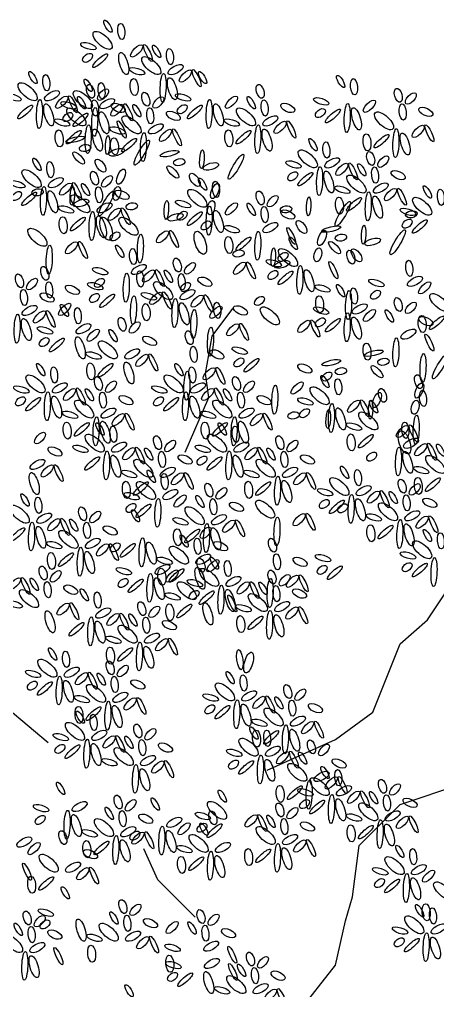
# Model space of a CAD drawing. Header units: millimetres. Extents: x 183.1 to 231.4, y 273.1 to 307.6.
# Drawn here: x 189.18 to 192.17, y 284.44 to 291.38 of the extents above; entities that cross this region are included whole.
import ezdxf

# ---------------------------------------------------------------- set-up
doc = ezdxf.new("R2010")
doc.units = ezdxf.units.MM
doc.layers.add('lesPaysagistes', color=7, linetype='Continuous')

# ---------------------------------------------------------------- blocks, each defined once
blk = doc.blocks.new('A$C13ED2F65')
at = {"layer": 'lesPaysagistes'}
for points in [[(-13.0002, 15.1637), (-12.8289, 15.5549), (-12.8534, 15.7261), (-12.8045, 15.995), (-12.6577, 16.1907)], [(-12.2173, 10.6399), (-12.1928, 11.1534), (-11.9237, 11.4957), (-11.8503, 11.8136), (-11.8014, 11.9848), (-11.7525, 12.3516), (-11.4589, 12.645), (-11.0185, 12.7917), (-10.6026, 12.914), (-10.2601, 13.1341), (-9.9176, 13.672), (-9.5996, 14.3567), (-9.3794, 14.699), (-9.1592, 15.2126)], [(-12.413, 12.8895), (-11.9237, 13.1096), (-11.6546, 13.3052), (-11.4589, 13.7943), (-11.2632, 13.9655), (-10.9696, 14.4056)], [(-13.9788, 13.0852), (-14.4192, 13.452), (-14.4925, 13.7209), (-14.6393, 14.0144), (-14.8351, 14.1366)], [(-12.9268, 11.8381), (-13.1959, 12.1071), (-13.2938, 12.3271)]]:
    blk.add_lwpolyline(points, dxfattribs=at)
for centre, major_axis, ratio in [((-13.5525, 18.2107), (-0.0261, 0.0436), 0.333334), ((-13.4566, 18.1729), (-0.0058, 0.0581), 0.422264), ((-13.5903, 18.1091), (-0.0639, 0.0581), 0.430687), ((-13.6919, 18.0684), (-0.0552, 0.0174), 0.365381), ((-13.3462, 18.0336), (0.0407, 0.0406), 0.40396), ((-13.2649, 18.0191), (-0.029, 0.061), 0.231521), ((-13.2039, 18.0307), (-0.0261, 0.0436), 0.333334), ((-13.6977, 17.9842), (-0.032, -0.0261), 0.605276), ((-13.6077, 17.9639), (0.0523, 0.0465), 0.249192), ((-13.4392, 17.9436), (-0.0232, 0.0784), 0.349758), ((-13.2417, 17.9291), (-0.0639, 0.0581), 0.430687), ((-13.1081, 17.9929), (-0.0058, 0.0581), 0.422264), ((-13.3433, 17.8884), (-0.0552, 0.0174), 0.365381), ((-13.0674, 17.9), (-0.0523, -0.029), 0.434249), ((-14.0892, 17.8436), (-0.0261, 0.0436), 0.333334), ((-13.9934, 17.8059), (-0.0058, 0.0581), 0.422264), ((-13.1568, 17.7696), (0.0038, 0.1031), 0.205007), ((-12.9977, 17.8536), (0.0407, 0.0406), 0.40396), ((-12.9163, 17.8391), (-0.029, 0.061), 0.231521), ((-12.8745, 17.8436), (-0.0261, 0.0436), 0.333334), ((-11.8857, 17.8154), (-0.0261, 0.0436), 0.333334), ((-14.127, 17.742), (-0.0639, 0.0581), 0.430687), ((-13.6937, 17.7871), (-0.0261, 0.0436), 0.333334), ((-13.6768, 17.7449), (-0.0145, 0.0494), 0.511008), ((-13.5979, 17.7494), (-0.0058, 0.0581), 0.422264), ((-13.3637, 17.7752), (-0.0058, 0.061), 0.466918), ((-13.0906, 17.7636), (-0.0232, 0.0784), 0.349758), ((-12.462, 17.7449), (-0.0145, 0.0494), 0.511008), ((-11.7899, 17.7776), (-0.0058, 0.0581), 0.422264), ((-14.2287, 17.7013), (-0.0552, 0.0174), 0.365381), ((-13.9527, 17.713), (-0.0523, -0.029), 0.434249), ((-13.883, 17.6665), (0.0407, 0.0406), 0.40396), ((-13.8017, 17.652), (-0.029, 0.061), 0.231521), ((-13.7315, 17.6855), (-0.0639, 0.0581), 0.430687), ((-13.7407, 17.6636), (-0.0261, 0.0436), 0.333334), ((-13.5867, 17.7217), (-0.0349, -0.0377), 0.483036), ((-13.2813, 17.6884), (-0.0145, 0.0494), 0.511008), ((-13.1912, 17.6652), (-0.0349, -0.0377), 0.483036), ((-13.0139, 17.7013), (-0.0552, 0.0174), 0.365381), ((-12.6682, 17.6665), (0.0407, 0.0406), 0.40396), ((-12.5259, 17.6636), (-0.0261, 0.0436), 0.333334), ((-11.4732, 17.7167), (-0.0145, 0.0494), 0.511008), ((-11.3832, 17.6934), (-0.0349, -0.0377), 0.483036), ((-14.1444, 17.5968), (0.0523, 0.0465), 0.249192), ((-14.0422, 17.5826), (0.0038, 0.1031), 0.205007), ((-13.976, 17.5765), (-0.0232, 0.0784), 0.349758), ((-13.8332, 17.6449), (-0.0552, 0.0174), 0.365381), ((-13.6448, 17.6259), (-0.0058, 0.0581), 0.422264), ((-13.5572, 17.6565), (-0.0523, -0.029), 0.434249), ((-13.4875, 17.61), (0.0407, 0.0406), 0.40396), ((-13.4792, 17.6259), (-0.0494, 0.0232), 0.490647), ((-13.4062, 17.5955), (-0.029, 0.061), 0.231521), ((-13.3452, 17.6071), (-0.0261, 0.0436), 0.333334), ((-13.0197, 17.6171), (-0.032, -0.0261), 0.605276), ((-12.9297, 17.5968), (0.0523, 0.0465), 0.249192), ((-12.8274, 17.5826), (0.0038, 0.1031), 0.205007), ((-12.7612, 17.5765), (-0.0232, 0.0784), 0.349758), ((-12.43, 17.6259), (-0.0058, 0.0581), 0.422264), ((-12.2645, 17.6259), (-0.0494, 0.0232), 0.490647), ((-12.0251, 17.6731), (-0.0552, 0.0174), 0.365381), ((-11.8386, 17.5543), (0.0038, 0.1031), 0.205007), ((-11.6795, 17.6383), (0.0407, 0.0406), 0.40396), ((-11.4413, 17.5976), (-0.0058, 0.0581), 0.422264), ((-13.839, 17.5607), (-0.032, -0.0261), 0.605276), ((-13.7784, 17.562), (-0.0639, 0.0581), 0.430687), ((-13.7489, 17.5404), (0.0523, 0.0465), 0.249192), ((-13.6467, 17.5261), (0.0038, 0.1031), 0.205007), ((-13.5805, 17.52), (-0.0232, 0.0784), 0.349758), ((-13.3829, 17.5055), (-0.0639, 0.0581), 0.430687), ((-13.2493, 17.5694), (-0.0058, 0.0581), 0.422264), ((-13.0837, 17.5694), (-0.0494, 0.0232), 0.490647), ((-12.5637, 17.562), (-0.0639, 0.0581), 0.430687), ((-12.3894, 17.5329), (-0.0523, -0.029), 0.434249), ((-12.031, 17.5889), (-0.032, -0.0261), 0.605276), ((-11.9409, 17.5686), (0.0523, 0.0465), 0.249192), ((-11.7724, 17.5483), (-0.0232, 0.0784), 0.349758), ((-11.5749, 17.5337), (-0.0639, 0.0581), 0.430687), ((-11.2757, 17.5976), (-0.0494, 0.0232), 0.490647), ((-13.8801, 17.5213), (-0.0552, 0.0174), 0.365381), ((-13.6936, 17.4026), (0.0038, 0.1031), 0.205007), ((-13.4531, 17.472), (-0.029, 0.061), 0.231521), ((-13.2086, 17.4765), (-0.0523, -0.029), 0.434249), ((-12.6653, 17.5213), (-0.0552, 0.0174), 0.365381), ((-12.4788, 17.4026), (0.0038, 0.1031), 0.205007), ((-12.3197, 17.4865), (0.0407, 0.0406), 0.40396), ((-12.2383, 17.472), (-0.029, 0.061), 0.231521), ((-11.3309, 17.4583), (0.0407, 0.0406), 0.40396), ((-11.2496, 17.4437), (-0.029, 0.061), 0.231521), ((-13.9004, 17.4081), (-0.0058, 0.061), 0.466918), ((-13.7959, 17.4168), (0.0523, 0.0465), 0.249192), ((-13.6274, 17.3965), (-0.0232, 0.0784), 0.349758), ((-13.4846, 17.4649), (-0.0552, 0.0174), 0.365381), ((-13.2981, 17.3461), (0.0038, 0.1031), 0.205007), ((-13.1389, 17.43), (0.0407, 0.0406), 0.40396), ((-13.0576, 17.4155), (-0.029, 0.061), 0.231521), ((-12.6857, 17.4081), (-0.0058, 0.061), 0.466918), ((-12.5811, 17.4168), (0.0523, 0.0465), 0.249192), ((-12.4126, 17.3965), (-0.0232, 0.0784), 0.349758), ((-11.6969, 17.3799), (-0.0058, 0.061), 0.466918), ((-11.5923, 17.3886), (0.0523, 0.0465), 0.249192), ((-11.4901, 17.3743), (0.0038, 0.1031), 0.205007), ((-11.4238, 17.3683), (-0.0232, 0.0784), 0.349758), ((-13.7856, 17.4003), (-0.0681, -0.0158), 0.249192), ((-13.7162, 17.3394), (0.0406, 0.0076), 0.605276), ((-13.5541, 17.3606), (-0.0037, -0.0674), 0.231521), ((-13.5049, 17.3516), (-0.0058, 0.061), 0.466918), ((-13.4004, 17.3603), (0.0523, 0.0465), 0.249192), ((-13.3097, 17.3064), (-0.0527, -0.0887), 0.205007), ((-12.0835, 17.3636), (-0.0261, 0.0436), 0.333334), ((-11.9876, 17.3258), (-0.0058, 0.0581), 0.422264), ((-13.7616, 17.2682), (0.0401, -0.0417), 0.365381), ((-13.4896, 17.3089), (-0.0552, -0.0162), 0.40396), ((-13.1109, 17.2992), (-0.0681, -0.0158), 0.249192), ((-12.8794, 17.2594), (-0.0037, -0.0674), 0.231521), ((-12.635, 17.2053), (-0.0527, -0.0887), 0.205007), ((-12.1212, 17.262), (-0.0639, 0.0581), 0.430687), ((-11.671, 17.2649), (-0.0145, 0.0494), 0.511008), ((-14.061, 17.2224), (-0.0261, 0.0436), 0.333334), ((-13.9651, 17.1847), (-0.0058, 0.0581), 0.422264), ((-13.6048, 17.213), (0.0322, -0.044), 0.490647), ((-13.0415, 17.2382), (0.0406, 0.0076), 0.605276), ((-12.8149, 17.2077), (-0.0552, -0.0162), 0.40396), ((-12.2229, 17.2213), (-0.0552, 0.0174), 0.365381), ((-11.9469, 17.2329), (-0.0523, -0.029), 0.434249), ((-11.8772, 17.1865), (0.0407, 0.0406), 0.40396), ((-11.7959, 17.172), (-0.029, 0.061), 0.231521), ((-11.7349, 17.1836), (-0.0261, 0.0436), 0.333334), ((-11.5809, 17.2417), (-0.0349, -0.0377), 0.483036), ((-14.0988, 17.1208), (-0.0639, 0.0581), 0.430687), ((-13.6485, 17.1237), (-0.0145, 0.0494), 0.511008), ((-13.4594, 17.1337), (-0.0227, -0.0538), 0.422264), ((-13.0869, 17.1671), (0.0401, -0.0417), 0.365381), ((-12.9301, 17.1118), (0.0322, -0.044), 0.490647), ((-12.2287, 17.1371), (-0.032, -0.0261), 0.605276), ((-12.1387, 17.1168), (0.0523, 0.0465), 0.249192), ((-12.0364, 17.1026), (0.0038, 0.1031), 0.205007), ((-11.9702, 17.0965), (-0.0232, 0.0784), 0.349758), ((-11.7727, 17.082), (-0.0639, 0.0581), 0.430687), ((-11.639, 17.1458), (-0.0058, 0.0581), 0.422264), ((-11.4735, 17.1458), (-0.0494, 0.0232), 0.490647), ((-14.2004, 17.0801), (-0.0552, 0.0174), 0.365381), ((-13.9245, 17.0918), (-0.0523, -0.029), 0.434249), ((-13.8548, 17.0453), (0.0407, 0.0406), 0.40396), ((-13.7734, 17.0308), (-0.029, 0.061), 0.231521), ((-13.7124, 17.0424), (-0.0261, 0.0436), 0.333334), ((-13.5585, 17.1005), (-0.0349, -0.0377), 0.483036), ((-12.8745, 17.0812), (-0.0261, 0.0436), 0.333334), ((-12.7847, 17.0326), (-0.0227, -0.0538), 0.422264), ((-12.7786, 17.0435), (-0.0058, 0.0581), 0.422264), ((-11.5984, 17.0529), (-0.0523, -0.029), 0.434249), ((-14.2062, 16.9959), (-0.032, -0.0261), 0.605276), ((-14.1162, 16.9756), (0.0523, 0.0465), 0.249192), ((-14.0559, 17.0231), (0.0406, 0.0076), 0.605276), ((-14.0139, 16.9614), (0.0038, 0.1031), 0.205007), ((-13.9477, 16.9553), (-0.0232, 0.0784), 0.349758), ((-13.8078, 16.9974), (-0.0037, -0.0674), 0.231521), ((-13.6166, 17.0047), (-0.0058, 0.0581), 0.422264), ((-13.5634, 16.9433), (-0.0527, -0.0887), 0.205007), ((-13.4883, 17.0139), (-0.0109, -0.0503), 0.511008), ((-13.451, 17.0047), (-0.0494, 0.0232), 0.490647), ((-12.9122, 16.9796), (-0.0639, 0.0581), 0.430687), ((-12.462, 16.9825), (-0.0145, 0.0494), 0.511008), ((-11.8743, 17.0413), (-0.0552, 0.0174), 0.365381), ((-11.6878, 16.9225), (0.0038, 0.1031), 0.205007), ((-11.5286, 17.0065), (0.0407, 0.0406), 0.40396), ((-11.4473, 16.992), (-0.029, 0.061), 0.231521), ((-11.2642, 17.0248), (-0.0261, 0.0436), 0.333334), ((-11.1683, 16.987), (-0.0058, 0.0581), 0.422264), ((-13.7502, 16.9408), (-0.0639, 0.0581), 0.430687), ((-13.7433, 16.9458), (-0.0552, -0.0162), 0.40396), ((-13.5759, 16.9118), (-0.0523, -0.029), 0.434249), ((-13.3812, 16.9219), (0.0406, 0.0076), 0.605276), ((-13.1331, 16.8963), (-0.0037, -0.0674), 0.231521), ((-13.0139, 16.939), (-0.0552, 0.0174), 0.365381), ((-12.8136, 16.9127), (-0.0109, -0.0503), 0.511008), ((-12.6682, 16.9041), (0.0407, 0.0406), 0.40396), ((-12.5259, 16.9012), (-0.0261, 0.0436), 0.333334), ((-12.3719, 16.9593), (-0.0349, -0.0377), 0.483036), ((-12.1147, 16.9223), (-0.0037, -0.0674), 0.231521), ((-11.8703, 16.8681), (-0.0527, -0.0887), 0.205007), ((-11.8947, 16.9281), (-0.0058, 0.061), 0.466918), ((-11.7901, 16.9368), (0.0523, 0.0465), 0.249192), ((-11.6216, 16.9165), (-0.0232, 0.0784), 0.349758), ((-11.302, 16.9231), (-0.0639, 0.0581), 0.430687), ((-13.8518, 16.9001), (-0.0552, 0.0174), 0.365381), ((-13.6653, 16.7814), (0.0038, 0.1031), 0.205007), ((-13.5062, 16.8653), (0.0407, 0.0406), 0.40396), ((-13.4248, 16.8508), (-0.029, 0.061), 0.231521), ((-13.0686, 16.8446), (-0.0552, -0.0162), 0.40396), ((-13.0197, 16.8548), (-0.032, -0.0261), 0.605276), ((-12.9297, 16.8344), (0.0523, 0.0465), 0.249192), ((-12.8274, 16.8202), (0.0038, 0.1031), 0.205007), ((-12.7612, 16.8141), (-0.0232, 0.0784), 0.349758), ((-12.43, 16.8635), (-0.0058, 0.0581), 0.422264), ((-12.2645, 16.8635), (-0.0494, 0.0232), 0.490647), ((-12.2769, 16.901), (0.0406, 0.0076), 0.605276), ((-11.4036, 16.8825), (-0.0552, 0.0174), 0.365381), ((-11.3796, 16.8657), (0.0406, 0.0076), 0.605276), ((-13.8722, 16.7869), (-0.0058, 0.061), 0.466918), ((-13.7676, 16.7956), (0.0523, 0.0465), 0.249192), ((-13.5991, 16.7753), (-0.0232, 0.0784), 0.349758), ((-13.5652, 16.7627), (0.0283, -0.0816), 0.430687), ((-13.4048, 16.7797), (-0.0639, 0.0581), 0.430687), ((-12.8493, 16.7859), (-0.032, -0.0261), 0.605276), ((-12.3894, 16.7706), (-0.0523, -0.029), 0.434249), ((-12.1654, 16.7746), (0.0322, -0.044), 0.490647), ((-11.4094, 16.7983), (-0.032, -0.0261), 0.605276), ((-11.3194, 16.778), (0.0523, 0.0465), 0.249192), ((-14.057, 16.701), (-0.0639, 0.0581), 0.430687), ((-13.5015, 16.7072), (-0.032, -0.0261), 0.605276), ((-13.1608, 16.7042), (0.0407, 0.0406), 0.40396), ((-13.0795, 16.6897), (-0.029, 0.061), 0.231521), ((-12.8905, 16.6615), (0.0283, -0.0816), 0.430687), ((-12.6653, 16.759), (-0.0552, 0.0174), 0.365381), ((-12.4788, 16.6402), (0.0038, 0.1031), 0.205007), ((-12.2383, 16.7096), (-0.029, 0.061), 0.231521), ((-12.0201, 16.6954), (-0.0227, -0.0538), 0.422264), ((-11.9527, 16.7597), (-0.0681, -0.0158), 0.249192), ((-11.7212, 16.7199), (-0.0037, -0.0674), 0.231521), ((-11.4768, 16.6658), (-0.0527, -0.0887), 0.205007), ((-13.813, 16.6255), (0.0407, 0.0406), 0.40396), ((-13.7317, 16.611), (-0.029, 0.061), 0.231521), ((-13.32, 16.6203), (0.0038, 0.1031), 0.205007), ((-12.6857, 16.6457), (-0.0058, 0.061), 0.466918), ((-12.5811, 16.6544), (0.0523, 0.0465), 0.249192), ((-12.2247, 16.6577), (-0.0261, 0.0436), 0.333334), ((-11.9287, 16.6276), (0.0401, -0.0417), 0.365381), ((-11.8833, 16.6987), (0.0406, 0.0076), 0.605276), ((-11.6567, 16.6683), (-0.0552, -0.0162), 0.40396), ((-13.9722, 16.5416), (0.0038, 0.1031), 0.205007), ((-13.4677, 16.6012), (-0.0261, 0.0436), 0.333334), ((-13.3719, 16.5635), (-0.0058, 0.0581), 0.422264), ((-12.6166, 16.5848), (0.0406, 0.0076), 0.605276), ((-12.3684, 16.5591), (-0.0037, -0.0674), 0.231521), ((-12.2625, 16.5561), (-0.0639, 0.0581), 0.430687), ((-12.049, 16.5756), (-0.0109, -0.0503), 0.511008), ((-11.8122, 16.559), (-0.0145, 0.0494), 0.511008), ((-11.7719, 16.5723), (0.0322, -0.044), 0.490647), ((-13.0553, 16.5025), (-0.0145, 0.0494), 0.511008), ((-12.6098, 16.4794), (0.0407, 0.0406), 0.40396), ((-12.5285, 16.4649), (-0.029, 0.061), 0.231521), ((-12.3641, 16.5154), (-0.0552, 0.0174), 0.365381), ((-12.304, 16.5074), (-0.0552, -0.0162), 0.40396), ((-12.2983, 16.5611), (-0.032, -0.0261), 0.605276), ((-11.9371, 16.4661), (-0.029, 0.061), 0.231521), ((-11.3943, 16.4788), (-0.0058, 0.0581), 0.422264), ((-14.0043, 16.4436), (-0.0145, 0.0494), 0.511008), ((-13.6072, 16.4589), (-0.0552, 0.0174), 0.365381), ((-13.3312, 16.4706), (-0.0523, -0.029), 0.434249), ((-13.3201, 16.4033), (-0.0058, 0.0581), 0.422264), ((-13.2615, 16.4241), (0.0407, 0.0406), 0.40396), ((-13.1802, 16.4096), (-0.029, 0.061), 0.231521), ((-13.1192, 16.4212), (-0.0261, 0.0436), 0.333334), ((-12.9652, 16.4793), (-0.0349, -0.0377), 0.483036), ((-12.37, 16.4312), (-0.032, -0.0261), 0.605276), ((-12.2799, 16.4109), (0.0523, 0.0465), 0.249192), ((-12.1776, 16.3966), (0.0038, 0.1031), 0.205007), ((-12.1114, 16.3906), (-0.0232, 0.0784), 0.349758), ((-14.1853, 16.3896), (-0.0145, 0.0494), 0.511008), ((-14.0952, 16.3663), (-0.0349, -0.0377), 0.483036), ((-13.613, 16.3748), (-0.032, -0.0261), 0.605276), ((-13.4207, 16.3402), (0.0038, 0.1031), 0.205007), ((-13.1569, 16.3196), (-0.0639, 0.0581), 0.430687), ((-13.0233, 16.3835), (-0.0058, 0.0581), 0.422264), ((-12.8577, 16.3835), (-0.0494, 0.0232), 0.490647), ((-11.6296, 16.3742), (-0.0552, 0.0174), 0.365381), ((-11.3537, 16.3859), (-0.0523, -0.029), 0.434249), ((-14.1533, 16.2705), (-0.0058, 0.0581), 0.422264), ((-13.9723, 16.3246), (-0.0058, 0.0581), 0.422264), ((-13.8067, 16.3246), (-0.0494, 0.0232), 0.490647), ((-13.6426, 16.3512), (-0.0552, 0.0174), 0.365381), ((-12.9826, 16.2906), (-0.0523, -0.029), 0.434249), ((-12.9962, 16.3456), (-0.032, -0.0261), 0.605276), ((-12.0156, 16.3354), (-0.0552, 0.0174), 0.365381), ((-11.8857, 16.3189), (-0.0261, 0.0436), 0.333334), ((-11.7899, 16.2811), (-0.0058, 0.0581), 0.422264), ((-11.6354, 16.29), (-0.032, -0.0261), 0.605276), ((-11.284, 16.3394), (0.0407, 0.0406), 0.40396), ((-13.9877, 16.2705), (-0.0494, 0.0232), 0.490647), ((-13.6484, 16.267), (-0.032, -0.0261), 0.605276), ((-13.5583, 16.2466), (0.0523, 0.0465), 0.249192), ((-13.3689, 16.18), (0.0038, 0.1031), 0.205007), ((-13.2586, 16.2789), (-0.0552, 0.0174), 0.365381), ((-13.2097, 16.2639), (0.0407, 0.0406), 0.40396), ((-13.1284, 16.2494), (-0.029, 0.061), 0.231521), ((-13.0721, 16.1602), (0.0038, 0.1031), 0.205007), ((-12.9129, 16.2441), (0.0407, 0.0406), 0.40396), ((-12.8316, 16.2296), (-0.029, 0.061), 0.231521), ((-12.467, 16.2464), (-0.032, -0.0261), 0.605276), ((-12.0359, 16.2222), (-0.0058, 0.061), 0.466918), ((-11.8291, 16.2166), (0.0038, 0.1031), 0.205007), ((-11.4732, 16.2201), (-0.0145, 0.0494), 0.511008), ((-11.1794, 16.2349), (-0.0639, 0.0581), 0.430687), ((-14.1127, 16.1776), (-0.0523, -0.029), 0.434249), ((-13.8619, 16.1852), (0.0407, 0.0406), 0.40396), ((-13.8632, 16.1777), (-0.0261, 0.0436), 0.333334), ((-13.7674, 16.1399), (-0.0058, 0.0581), 0.422264), ((-13.2789, 16.1657), (-0.0058, 0.061), 0.466918), ((-13.0059, 16.1541), (-0.0232, 0.0784), 0.349758), ((-12.9376, 16.0808), (0.0038, 0.1031), 0.205007), ((-12.7785, 16.1647), (0.0407, 0.0406), 0.40396), ((-12.7691, 16.1785), (-0.0058, 0.0581), 0.422264), ((-12.6035, 16.1785), (-0.0494, 0.0232), 0.490647), ((-12.3928, 16.139), (-0.0639, 0.0581), 0.430687), ((-12.0251, 16.1766), (-0.0552, 0.0174), 0.365381), ((-11.7492, 16.1882), (-0.0523, -0.029), 0.434249), ((-11.6795, 16.1417), (0.0407, 0.0406), 0.40396), ((-11.5371, 16.1388), (-0.0261, 0.0436), 0.333334), ((-11.3832, 16.1969), (-0.0349, -0.0377), 0.483036), ((-14.2021, 16.0472), (0.0038, 0.1031), 0.205007), ((-14.1359, 16.0412), (-0.0232, 0.0784), 0.349758), ((-14.0429, 16.1312), (0.0407, 0.0406), 0.40396), ((-13.9616, 16.1166), (-0.029, 0.061), 0.231521), ((-13.4508, 16.079), (-0.0145, 0.0494), 0.511008), ((-12.1487, 16.0636), (0.0407, 0.0406), 0.40396), ((-12.0674, 16.049), (-0.029, 0.061), 0.231521), ((-12.031, 16.0924), (-0.032, -0.0261), 0.605276), ((-11.9409, 16.0721), (0.0523, 0.0465), 0.249192), ((-11.8386, 16.0578), (0.0038, 0.1031), 0.205007), ((-11.7724, 16.0517), (-0.0232, 0.0784), 0.349758), ((-11.3014, 16.081), (-0.0058, 0.061), 0.466918), ((-11.2757, 16.1011), (-0.0494, 0.0232), 0.490647), ((-11.1968, 16.0897), (0.0523, 0.0465), 0.249192), ((-14.0027, 16.0354), (-0.0552, 0.0174), 0.365381), ((-13.7267, 16.047), (-0.0523, -0.029), 0.434249), ((-13.657, 16.0006), (0.0407, 0.0406), 0.40396), ((-13.5147, 15.9977), (-0.0261, 0.0436), 0.333334), ((-13.3607, 16.0557), (-0.0349, -0.0377), 0.483036), ((-12.8179, 15.9552), (0.0038, 0.1031), 0.205007), ((-12.6587, 16.0391), (0.0407, 0.0406), 0.40396), ((-12.5774, 16.0246), (-0.029, 0.061), 0.231521), ((-11.4006, 16.0082), (-0.0523, -0.029), 0.434249), ((-14.0085, 15.9512), (-0.032, -0.0261), 0.605276), ((-13.9184, 15.9309), (0.0523, 0.0465), 0.249192), ((-13.75, 15.9106), (-0.0232, 0.0784), 0.349758), ((-13.2532, 15.9599), (-0.0494, 0.0232), 0.490647), ((-12.9697, 15.9828), (-0.0145, 0.0494), 0.511008), ((-11.4901, 15.8778), (0.0038, 0.1031), 0.205007), ((-11.2496, 15.9472), (-0.029, 0.061), 0.231521), ((-13.5524, 15.896), (-0.0639, 0.0581), 0.430687), ((-13.3781, 15.867), (-0.0523, -0.029), 0.434249), ((-12.9378, 15.8638), (-0.0058, 0.0581), 0.422264), ((-12.608, 15.8904), (-0.0552, 0.0174), 0.365381), ((-11.6969, 15.8833), (-0.0058, 0.061), 0.466918), ((-13.6541, 15.8554), (-0.0552, 0.0174), 0.365381), ((-13.3084, 15.8206), (0.0407, 0.0406), 0.40396), ((-13.2271, 15.806), (-0.029, 0.061), 0.231521), ((-12.7722, 15.8638), (-0.0494, 0.0232), 0.490647), ((-12.6138, 15.8062), (-0.032, -0.0261), 0.605276), ((-12.5238, 15.7858), (0.0523, 0.0465), 0.249192), ((-11.649, 15.8718), (-0.0681, -0.0158), 0.249192), ((-11.5797, 15.8108), (0.0406, 0.0076), 0.605276), ((-11.2959, 15.7661), (0.0038, 0.1031), 0.205007), ((-11.1732, 15.7779), (-0.0527, -0.0887), 0.205007), ((-14.0327, 15.7541), (-0.0261, 0.0436), 0.333334), ((-13.9369, 15.7164), (-0.0058, 0.0581), 0.422264), ((-13.6744, 15.7422), (-0.0058, 0.061), 0.466918), ((-13.5699, 15.7509), (0.0523, 0.0465), 0.249192), ((-13.4014, 15.7306), (-0.0232, 0.0784), 0.349758), ((-13.044, 15.7541), (-0.0261, 0.0436), 0.333334), ((-12.9481, 15.7164), (-0.0058, 0.0581), 0.422264), ((-12.8274, 15.7244), (0.0407, 0.0406), 0.40396), ((-12.7461, 15.7099), (-0.029, 0.061), 0.231521), ((-12.1425, 15.7626), (-0.0494, 0.0232), 0.490647), ((-11.9527, 15.8043), (-0.0681, -0.0158), 0.249192), ((-11.8833, 15.7434), (0.0406, 0.0076), 0.605276), ((-11.6251, 15.7397), (0.0401, -0.0417), 0.365381), ((-14.0705, 15.6525), (-0.0639, 0.0581), 0.430687), ((-13.6203, 15.6554), (-0.0145, 0.0494), 0.511008), ((-13.0817, 15.6525), (-0.0639, 0.0581), 0.430687), ((-12.9866, 15.6405), (0.0038, 0.1031), 0.205007), ((-12.6315, 15.6554), (-0.0145, 0.0494), 0.511008), ((-11.9987, 15.6694), (-0.0261, 0.0436), 0.333334), ((-11.9841, 15.705), (-0.032, -0.0261), 0.605276), ((-11.328, 15.6681), (-0.0145, 0.0494), 0.511008), ((-14.1722, 15.6119), (-0.0552, 0.0174), 0.365381), ((-13.8962, 15.6235), (-0.0523, -0.029), 0.434249), ((-13.8265, 15.577), (0.0407, 0.0406), 0.40396), ((-13.7452, 15.5625), (-0.029, 0.061), 0.231521), ((-13.5302, 15.6322), (-0.0349, -0.0377), 0.483036), ((-13.1834, 15.6119), (-0.0552, 0.0174), 0.365381), ((-12.9075, 15.6235), (-0.0523, -0.029), 0.434249), ((-12.8377, 15.577), (0.0407, 0.0406), 0.40396), ((-12.7564, 15.5625), (-0.029, 0.061), 0.231521), ((-12.5414, 15.6322), (-0.0349, -0.0377), 0.483036), ((-12.3569, 15.5393), (0.0038, 0.1031), 0.205007), ((-12.1977, 15.6233), (0.0407, 0.0406), 0.40396), ((-12.0365, 15.5678), (-0.0639, 0.0581), 0.430687), ((-11.9029, 15.6317), (-0.0058, 0.0581), 0.422264), ((-11.3229, 15.6052), (-0.0227, -0.0538), 0.422264), ((-14.178, 15.5277), (-0.032, -0.0261), 0.605276), ((-14.0879, 15.5073), (0.0523, 0.0465), 0.249192), ((-13.9857, 15.4931), (0.0038, 0.1031), 0.205007), ((-13.9195, 15.487), (-0.0232, 0.0784), 0.349758), ((-13.6842, 15.5741), (-0.0261, 0.0436), 0.333334), ((-13.5883, 15.5364), (-0.0058, 0.0581), 0.422264), ((-13.4227, 15.5364), (-0.0494, 0.0232), 0.490647), ((-13.1892, 15.5277), (-0.032, -0.0261), 0.605276), ((-13.0992, 15.5073), (0.0523, 0.0465), 0.249192), ((-12.9969, 15.4931), (0.0038, 0.1031), 0.205007), ((-12.9307, 15.487), (-0.0232, 0.0784), 0.349758), ((-12.6954, 15.5741), (-0.0261, 0.0436), 0.333334), ((-12.5995, 15.5364), (-0.0058, 0.0581), 0.422264), ((-12.434, 15.5364), (-0.0494, 0.0232), 0.490647), ((-12.1381, 15.5272), (-0.0552, 0.0174), 0.365381), ((-11.6265, 15.5377), (-0.0227, -0.0538), 0.422264), ((-11.5862, 15.5707), (-0.0145, 0.0494), 0.511008), ((-11.296, 15.5491), (-0.0058, 0.0581), 0.422264), ((-13.7219, 15.4725), (-0.0639, 0.0581), 0.430687), ((-12.7332, 15.4725), (-0.0639, 0.0581), 0.430687), ((-11.9516, 15.4084), (0.0038, 0.1031), 0.205007), ((-11.7925, 15.4923), (0.0407, 0.0406), 0.40396), ((-11.7111, 15.4778), (-0.029, 0.061), 0.231521), ((-11.6713, 15.4689), (-0.0037, -0.0674), 0.231521), ((-11.6501, 15.4894), (-0.0261, 0.0436), 0.333334), ((-11.3518, 15.4854), (-0.0109, -0.0503), 0.511008), ((-13.8236, 15.4319), (-0.0552, 0.0174), 0.365381), ((-13.5476, 15.4435), (-0.0523, -0.029), 0.434249), ((-13.4779, 15.397), (0.0407, 0.0406), 0.40396), ((-13.3966, 15.3825), (-0.029, 0.061), 0.231521), ((-12.8348, 15.4319), (-0.0552, 0.0174), 0.365381), ((-12.5589, 15.4435), (-0.0523, -0.029), 0.434249), ((-12.4892, 15.397), (0.0407, 0.0406), 0.40396), ((-12.4078, 15.3825), (-0.029, 0.061), 0.231521), ((-12.223, 15.4271), (0.0406, 0.0076), 0.605276), ((-12.144, 15.443), (-0.032, -0.0261), 0.605276), ((-11.9749, 15.4015), (-0.0037, -0.0674), 0.231521), ((-11.8854, 15.4023), (-0.0232, 0.0784), 0.349758), ((-11.6879, 15.3878), (-0.0639, 0.0581), 0.430687), ((-11.3448, 15.3258), (0.0038, 0.1031), 0.205007), ((-13.8439, 15.3186), (-0.0058, 0.061), 0.466918), ((-13.7394, 15.3273), (0.0523, 0.0465), 0.249192), ((-13.6371, 15.3131), (0.0038, 0.1031), 0.205007), ((-13.609, 15.3306), (-0.0261, 0.0436), 0.333334), ((-13.5709, 15.307), (-0.0232, 0.0784), 0.349758), ((-13.5131, 15.2928), (-0.0058, 0.0581), 0.422264), ((-12.8552, 15.3186), (-0.0058, 0.061), 0.466918), ((-12.7506, 15.3273), (0.0523, 0.0465), 0.249192), ((-12.7332, 15.3306), (-0.0261, 0.0436), 0.333334), ((-12.6483, 15.3131), (0.0038, 0.1031), 0.205007), ((-12.6374, 15.2928), (-0.0058, 0.0581), 0.422264), ((-12.5821, 15.307), (-0.0232, 0.0784), 0.349758), ((-11.7896, 15.3471), (-0.0552, 0.0174), 0.365381), ((-11.4439, 15.3123), (0.0407, 0.0406), 0.40396), ((-11.4226, 15.3211), (-0.0058, 0.0581), 0.422264), ((-11.3626, 15.2978), (-0.029, 0.061), 0.231521), ((-14.0387, 15.2651), (-0.0349, -0.0377), 0.483036), ((-13.6468, 15.229), (-0.0639, 0.0581), 0.430687), ((-13.1965, 15.2319), (-0.0145, 0.0494), 0.511008), ((-12.771, 15.229), (-0.0639, 0.0581), 0.430687), ((-12.3207, 15.2319), (-0.0145, 0.0494), 0.511008), ((-11.8099, 15.2339), (-0.0058, 0.061), 0.466918), ((-11.7053, 15.2426), (0.0523, 0.0465), 0.249192), ((-11.4287, 15.2342), (0.0283, -0.0816), 0.430687), ((-13.7484, 15.1883), (-0.0552, 0.0174), 0.365381), ((-13.4725, 15.1999), (-0.0523, -0.029), 0.434249), ((-13.1065, 15.2086), (-0.0349, -0.0377), 0.483036), ((-12.8727, 15.1883), (-0.0552, 0.0174), 0.365381), ((-12.5967, 15.1999), (-0.0523, -0.029), 0.434249), ((-12.2307, 15.2086), (-0.0349, -0.0377), 0.483036), ((-11.3819, 15.2282), (-0.0523, -0.029), 0.434249), ((-11.3122, 15.1817), (0.0407, 0.0406), 0.40396), ((-11.2309, 15.1672), (-0.029, 0.061), 0.231521), ((-11.1699, 15.1788), (-0.0261, 0.0436), 0.333334), ((-13.9312, 15.1693), (-0.0494, 0.0232), 0.490647), ((-13.5619, 15.0695), (0.0038, 0.1031), 0.205007), ((-13.4957, 15.0635), (-0.0232, 0.0784), 0.349758), ((-13.4027, 15.1535), (0.0407, 0.0406), 0.40396), ((-13.3214, 15.139), (-0.029, 0.061), 0.231521), ((-13.2604, 15.1506), (-0.0261, 0.0436), 0.333334), ((-13.1646, 15.1128), (-0.0058, 0.0581), 0.422264), ((-12.999, 15.1128), (-0.0494, 0.0232), 0.490647), ((-12.8785, 15.1041), (-0.032, -0.0261), 0.605276), ((-12.6862, 15.0695), (0.0038, 0.1031), 0.205007), ((-12.6199, 15.0635), (-0.0232, 0.0784), 0.349758), ((-12.527, 15.1535), (0.0407, 0.0406), 0.40396), ((-12.4456, 15.139), (-0.029, 0.061), 0.231521), ((-12.3846, 15.1506), (-0.0261, 0.0436), 0.333334), ((-12.2888, 15.1128), (-0.0058, 0.0581), 0.422264), ((-12.1232, 15.1128), (-0.0494, 0.0232), 0.490647), ((-11.6637, 15.1324), (-0.032, -0.0261), 0.605276), ((-11.4714, 15.0978), (0.0038, 0.1031), 0.205007), ((-11.4052, 15.0917), (-0.0232, 0.0784), 0.349758), ((-11.2076, 15.0772), (-0.0639, 0.0581), 0.430687), ((-14.0561, 15.0764), (-0.0523, -0.029), 0.434249), ((-13.9864, 15.0299), (0.0407, 0.0406), 0.40396), ((-13.9051, 15.0154), (-0.029, 0.061), 0.231521), ((-13.6642, 15.0838), (0.0523, 0.0465), 0.249192), ((-13.2982, 15.049), (-0.0639, 0.0581), 0.430687), ((-12.7884, 15.0838), (0.0523, 0.0465), 0.249192), ((-12.4224, 15.049), (-0.0639, 0.0581), 0.430687), ((-14.0794, 14.9399), (-0.0232, 0.0784), 0.349758), ((-13.3998, 15.0083), (-0.0552, 0.0174), 0.365381), ((-13.2417, 14.9917), (-0.0261, 0.0436), 0.333334), ((-13.1239, 15.0199), (-0.0523, -0.029), 0.434249), ((-13.1459, 14.954), (-0.0058, 0.0581), 0.422264), ((-13.0542, 14.9735), (0.0407, 0.0406), 0.40396), ((-12.9728, 14.959), (-0.029, 0.061), 0.231521), ((-12.5241, 15.0083), (-0.0552, 0.0174), 0.365381), ((-12.2481, 15.0199), (-0.0523, -0.029), 0.434249), ((-12.1784, 14.9735), (0.0407, 0.0406), 0.40396), ((-12.0971, 14.959), (-0.029, 0.061), 0.231521), ((-11.8575, 15.02), (-0.0261, 0.0436), 0.333334), ((-11.7616, 14.9822), (-0.0058, 0.0581), 0.422264), ((-11.3093, 15.0365), (-0.0552, 0.0174), 0.365381), ((-13.4202, 14.8951), (-0.0058, 0.061), 0.466918), ((-13.3156, 14.9038), (0.0523, 0.0465), 0.249192), ((-13.2795, 14.8901), (-0.0639, 0.0581), 0.430687), ((-12.8293, 14.893), (-0.0145, 0.0494), 0.511008), ((-12.5444, 14.8951), (-0.0058, 0.061), 0.466918), ((-12.4398, 14.9038), (0.0523, 0.0465), 0.249192), ((-12.3376, 14.8895), (0.0038, 0.1031), 0.205007), ((-12.2714, 14.8835), (-0.0232, 0.0784), 0.349758), ((-11.8952, 14.9184), (-0.0639, 0.0581), 0.430687), ((-11.445, 14.9213), (-0.0145, 0.0494), 0.511008), ((-11.3549, 14.898), (-0.0349, -0.0377), 0.483036), ((-11.3296, 14.9233), (-0.0058, 0.061), 0.466918), ((-11.2251, 14.932), (0.0523, 0.0465), 0.249192), ((-14.1457, 14.8223), (-0.0261, 0.0436), 0.333334), ((-13.3812, 14.8495), (-0.0552, 0.0174), 0.365381), ((-13.1052, 14.8611), (-0.0523, -0.029), 0.434249), ((-13.0355, 14.8146), (0.0407, 0.0406), 0.40396), ((-12.7392, 14.8698), (-0.0349, -0.0377), 0.483036), ((-11.9969, 14.8777), (-0.0552, 0.0174), 0.365381), ((-11.8104, 14.7589), (0.0038, 0.1031), 0.205007), ((-11.7209, 14.8893), (-0.0523, -0.029), 0.434249), ((-11.6512, 14.8429), (0.0407, 0.0406), 0.40396), ((-11.5699, 14.8284), (-0.029, 0.061), 0.231521), ((-11.5089, 14.84), (-0.0261, 0.0436), 0.333334), ((-14.1835, 14.7207), (-0.0639, 0.0581), 0.430687), ((-14.0499, 14.7846), (-0.0058, 0.0581), 0.422264), ((-13.387, 14.7653), (-0.032, -0.0261), 0.605276), ((-13.2969, 14.745), (0.0523, 0.0465), 0.249192), ((-13.1947, 14.7307), (0.0038, 0.1031), 0.205007), ((-12.8932, 14.8117), (-0.0261, 0.0436), 0.333334), ((-12.7973, 14.774), (-0.0058, 0.0581), 0.422264), ((-12.6317, 14.774), (-0.0494, 0.0232), 0.490647), ((-12.4265, 14.7566), (-0.0639, 0.0581), 0.430687), ((-12.0027, 14.7935), (-0.032, -0.0261), 0.605276), ((-11.9127, 14.7732), (0.0523, 0.0465), 0.249192), ((-11.871, 14.7629), (-0.032, -0.0261), 0.605276), ((-11.7442, 14.7529), (-0.0232, 0.0784), 0.349758), ((-11.5466, 14.7384), (-0.0639, 0.0581), 0.430687), ((-11.413, 14.8022), (-0.0058, 0.0581), 0.422264), ((-11.2475, 14.8022), (-0.0494, 0.0232), 0.490647), ((-14.0092, 14.6917), (-0.0523, -0.029), 0.434249), ((-13.7333, 14.7236), (-0.0145, 0.0494), 0.511008), ((-13.6432, 14.7004), (-0.0349, -0.0377), 0.483036), ((-13.3547, 14.7094), (-0.0261, 0.0436), 0.333334), ((-12.9309, 14.7101), (-0.0639, 0.0581), 0.430687), ((-12.1825, 14.6811), (0.0407, 0.0406), 0.40396), ((-12.1011, 14.6666), (-0.029, 0.061), 0.231521), ((-11.6483, 14.6977), (-0.0552, 0.0174), 0.365381), ((-11.3724, 14.7093), (-0.0523, -0.029), 0.434249), ((-14.0987, 14.5613), (0.0038, 0.1031), 0.205007), ((-13.9395, 14.6452), (0.0407, 0.0406), 0.40396), ((-13.8582, 14.6307), (-0.029, 0.061), 0.231521), ((-13.7972, 14.6423), (-0.0261, 0.0436), 0.333334), ((-13.7013, 14.6046), (-0.0058, 0.0581), 0.422264), ((-13.0326, 14.6695), (-0.0552, 0.0174), 0.365381), ((-12.8461, 14.5507), (0.0038, 0.1031), 0.205007), ((-12.7566, 14.6811), (-0.0523, -0.029), 0.434249), ((-12.6869, 14.6346), (0.0407, 0.0406), 0.40396), ((-12.6056, 14.6201), (-0.029, 0.061), 0.231521), ((-12.3417, 14.5972), (0.0038, 0.1031), 0.205007), ((-11.4618, 14.5789), (0.0038, 0.1031), 0.205007), ((-11.3956, 14.5729), (-0.0232, 0.0784), 0.349758), ((-11.3026, 14.6629), (0.0407, 0.0406), 0.40396), ((-11.2213, 14.6484), (-0.029, 0.061), 0.231521), ((-14.2009, 14.5755), (0.0523, 0.0465), 0.249192), ((-14.0325, 14.5552), (-0.0232, 0.0784), 0.349758), ((-13.8349, 14.5407), (-0.0639, 0.0581), 0.430687), ((-13.5357, 14.6046), (-0.0494, 0.0232), 0.490647), ((-13.0529, 14.5562), (-0.0058, 0.061), 0.466918), ((-12.9483, 14.565), (0.0523, 0.0465), 0.249192), ((-12.8522, 14.5874), (-0.0349, -0.0377), 0.483036), ((-12.7799, 14.5446), (-0.0232, 0.0784), 0.349758), ((-11.6687, 14.5845), (-0.0058, 0.061), 0.466918), ((-11.5641, 14.5932), (0.0523, 0.0465), 0.249192), ((-11.2642, 14.5682), (-0.0261, 0.0436), 0.333334), ((-11.1683, 14.5305), (-0.0058, 0.0581), 0.422264), ((-13.9366, 14.5001), (-0.0552, 0.0174), 0.365381), ((-13.6606, 14.5117), (-0.0523, -0.029), 0.434249), ((-13.5909, 14.4652), (0.0407, 0.0406), 0.40396), ((-13.5096, 14.4507), (-0.029, 0.061), 0.231521), ((-13.5, 14.4829), (-0.032, -0.0261), 0.605276), ((-13.4099, 14.4626), (0.0523, 0.0465), 0.249192), ((-13.3077, 14.4483), (0.0038, 0.1031), 0.205007), ((-13.2414, 14.4423), (-0.0232, 0.0784), 0.349758), ((-13.0062, 14.5294), (-0.0261, 0.0436), 0.333334), ((-12.9103, 14.4916), (-0.0058, 0.0581), 0.422264), ((-12.7447, 14.4916), (-0.0494, 0.0232), 0.490647), ((-12.3738, 14.4993), (-0.0145, 0.0494), 0.511008), ((-11.302, 14.4666), (-0.0639, 0.0581), 0.430687), ((-13.9569, 14.3868), (-0.0058, 0.061), 0.466918), ((-13.8524, 14.3955), (0.0523, 0.0465), 0.249192), ((-13.7501, 14.3813), (0.0038, 0.1031), 0.205007), ((-13.6839, 14.3752), (-0.0232, 0.0784), 0.349758), ((-13.0439, 14.4278), (-0.0639, 0.0581), 0.430687), ((-11.4036, 14.4259), (-0.0552, 0.0174), 0.365381), ((-13.1456, 14.3871), (-0.0552, 0.0174), 0.365381), ((-12.8696, 14.3987), (-0.0523, -0.029), 0.434249), ((-12.8858, 14.3565), (-0.0145, 0.0494), 0.511008), ((-12.7999, 14.3523), (0.0407, 0.0406), 0.40396), ((-12.7897, 14.3705), (-0.0261, 0.0436), 0.333334), ((-12.6939, 14.3328), (-0.0058, 0.0581), 0.422264), ((-12.3418, 14.3802), (-0.0058, 0.0581), 0.422264), ((-12.1762, 14.3802), (-0.0494, 0.0232), 0.490647), ((-12.0121, 14.4068), (-0.0552, 0.0174), 0.365381), ((-11.4094, 14.3417), (-0.032, -0.0261), 0.605276), ((-11.2171, 14.3072), (0.0038, 0.1031), 0.205007), ((-14.0158, 14.3001), (-0.0145, 0.0494), 0.511008), ((-13.9257, 14.2768), (-0.0349, -0.0377), 0.483036), ((-13.4377, 14.313), (-0.0552, 0.0174), 0.365381), ((-13.1617, 14.3246), (-0.0523, -0.029), 0.434249), ((-13.1659, 14.2739), (-0.0058, 0.061), 0.466918), ((-13.092, 14.2782), (0.0407, 0.0406), 0.40396), ((-13.0613, 14.2826), (0.0523, 0.0465), 0.249192), ((-12.8929, 14.2623), (-0.0232, 0.0784), 0.349758), ((-12.8275, 14.2689), (-0.0639, 0.0581), 0.430687), ((-12.3772, 14.2718), (-0.0145, 0.0494), 0.511008), ((-12.0179, 14.3226), (-0.032, -0.0261), 0.605276), ((-11.9278, 14.3023), (0.0523, 0.0465), 0.249192), ((-11.3194, 14.3214), (0.0523, 0.0465), 0.249192), ((-14.222, 14.2217), (0.0407, 0.0406), 0.40396), ((-14.1407, 14.2072), (-0.029, 0.061), 0.231521), ((-14.0797, 14.2188), (-0.0261, 0.0436), 0.333334), ((-13.9838, 14.181), (-0.0058, 0.0581), 0.422264), ((-13.4435, 14.2288), (-0.032, -0.0261), 0.605276), ((-13.3534, 14.2085), (0.0523, 0.0465), 0.249192), ((-13.2512, 14.1942), (0.0038, 0.1031), 0.205007), ((-13.1849, 14.1881), (-0.0232, 0.0784), 0.349758), ((-12.9874, 14.1736), (-0.0639, 0.0581), 0.430687), ((-12.9292, 14.2283), (-0.0552, 0.0174), 0.365381), ((-12.6532, 14.2399), (-0.0523, -0.029), 0.434249), ((-12.5835, 14.1934), (0.0407, 0.0406), 0.40396), ((-12.5022, 14.1789), (-0.029, 0.061), 0.231521), ((-12.4411, 14.1905), (-0.0261, 0.0436), 0.333334), ((-12.3906, 14.1569), (0.0038, 0.1031), 0.205007), ((-12.2872, 14.2486), (-0.0349, -0.0377), 0.483036), ((-12.2314, 14.2409), (0.0407, 0.0406), 0.40396), ((-12.1501, 14.2263), (-0.029, 0.061), 0.231521), ((-14.1174, 14.1172), (-0.0639, 0.0581), 0.430687), ((-13.8182, 14.181), (-0.0494, 0.0232), 0.490647), ((-13.722, 14.1447), (-0.0261, 0.0436), 0.333334), ((-12.935, 14.1441), (-0.032, -0.0261), 0.605276), ((-12.8449, 14.1238), (0.0523, 0.0465), 0.249192), ((-12.7427, 14.1095), (0.0038, 0.1031), 0.205007), ((-12.6764, 14.1034), (-0.0232, 0.0784), 0.349758), ((-12.3453, 14.1528), (-0.0058, 0.0581), 0.422264), ((-12.1797, 14.1528), (-0.0494, 0.0232), 0.490647), ((-14.2191, 14.0765), (-0.0552, 0.0174), 0.365381), ((-13.6261, 14.1069), (-0.0058, 0.0581), 0.422264), ((-13.3095, 14.0459), (-0.0145, 0.0494), 0.511008), ((-13.0891, 14.133), (-0.0552, 0.0174), 0.365381), ((-12.6621, 14.0836), (-0.029, 0.061), 0.231521), ((-12.4789, 14.0889), (-0.0639, 0.0581), 0.430687), ((-12.3046, 14.0599), (-0.0523, -0.029), 0.434249), ((-13.9664, 13.9517), (-0.0232, 0.0784), 0.349758), ((-13.8734, 14.0417), (0.0407, 0.0406), 0.40396), ((-13.7921, 14.0272), (-0.029, 0.061), 0.231521), ((-13.5855, 14.014), (-0.0523, -0.029), 0.434249), ((-13.2195, 14.0227), (-0.0349, -0.0377), 0.483036), ((-13.1094, 14.0198), (-0.0058, 0.061), 0.466918), ((-13.0048, 14.0285), (0.0523, 0.0465), 0.249192), ((-12.8364, 14.0081), (-0.0232, 0.0784), 0.349758), ((-12.5806, 14.0483), (-0.0552, 0.0174), 0.365381), ((-12.3941, 13.9295), (0.0038, 0.1031), 0.205007), ((-12.2349, 14.0134), (0.0407, 0.0406), 0.40396), ((-12.1536, 13.9989), (-0.029, 0.061), 0.231521), ((-13.6749, 13.8836), (0.0038, 0.1031), 0.205007), ((-13.6087, 13.8776), (-0.0232, 0.0784), 0.349758), ((-13.5157, 13.9676), (0.0407, 0.0406), 0.40396), ((-13.4344, 13.953), (-0.029, 0.061), 0.231521), ((-13.3734, 13.9647), (-0.0261, 0.0436), 0.333334), ((-13.2776, 13.9269), (-0.0058, 0.0581), 0.422264), ((-13.112, 13.9269), (-0.0494, 0.0232), 0.490647), ((-12.6009, 13.935), (-0.0058, 0.061), 0.466918), ((-12.4963, 13.9438), (0.0523, 0.0465), 0.249192), ((-12.3279, 13.9234), (-0.0232, 0.0784), 0.349758), ((-13.7772, 13.8979), (0.0523, 0.0465), 0.249192), ((-13.4112, 13.863), (-0.0639, 0.0581), 0.430687), ((-13.5128, 13.8224), (-0.0552, 0.0174), 0.365381), ((-13.2369, 13.834), (-0.0523, -0.029), 0.434249), ((-13.1672, 13.7875), (0.0407, 0.0406), 0.40396), ((-13.0858, 13.773), (-0.029, 0.061), 0.231521), ((-13.948, 13.7211), (-0.0261, 0.0436), 0.333334), ((-13.5332, 13.7092), (-0.0058, 0.061), 0.466918), ((-13.4286, 13.7179), (0.0523, 0.0465), 0.249192), ((-13.3263, 13.7036), (0.0038, 0.1031), 0.205007), ((-13.2601, 13.6975), (-0.0232, 0.0784), 0.349758), ((-12.6075, 13.6807), (0.0105, -0.0735), 0.28284), ((-13.9858, 13.6195), (-0.0639, 0.0581), 0.430687), ((-13.8521, 13.6834), (-0.0058, 0.0581), 0.422264), ((-12.5444, 13.6597), (-0.021, -0.0735), 0.388597), ((-13.8115, 13.5905), (-0.0523, -0.029), 0.434249), ((-13.5355, 13.6224), (-0.0145, 0.0494), 0.511008), ((-13.4455, 13.5992), (-0.0349, -0.0377), 0.483036), ((-14.0874, 13.5789), (-0.0552, 0.0174), 0.365381), ((-13.9009, 13.4601), (0.0038, 0.1031), 0.205007), ((-13.7418, 13.544), (0.0407, 0.0406), 0.40396), ((-13.6604, 13.5295), (-0.029, 0.061), 0.231521), ((-13.5994, 13.5411), (-0.0261, 0.0436), 0.333334), ((-13.5036, 13.5034), (-0.0058, 0.0581), 0.422264), ((-12.6767, 13.5517), (-0.0261, 0.0436), 0.333334), ((-12.5809, 13.514), (-0.0058, 0.0581), 0.422264), ((-14.0932, 13.4947), (-0.032, -0.0261), 0.605276), ((-14.0032, 13.4743), (0.0523, 0.0465), 0.249192), ((-13.8347, 13.454), (-0.0232, 0.0784), 0.349758), ((-13.6372, 13.4395), (-0.0639, 0.0581), 0.430687), ((-13.338, 13.5034), (-0.0494, 0.0232), 0.490647), ((-12.7145, 13.4501), (-0.0639, 0.0581), 0.430687), ((-12.2642, 13.453), (-0.0145, 0.0494), 0.511008), ((-12.1742, 13.4298), (-0.0349, -0.0377), 0.483036), ((-13.7388, 13.3988), (-0.0552, 0.0174), 0.365381), ((-13.4629, 13.4105), (-0.0523, -0.029), 0.434249), ((-13.3932, 13.364), (0.0407, 0.0406), 0.40396), ((-13.3118, 13.3495), (-0.029, 0.061), 0.231521), ((-12.8162, 13.4094), (-0.0552, 0.0174), 0.365381), ((-12.5402, 13.421), (-0.0523, -0.029), 0.434249), ((-12.4705, 13.3746), (0.0407, 0.0406), 0.40396), ((-12.3891, 13.3601), (-0.029, 0.061), 0.231521), ((-12.3281, 13.3717), (-0.0261, 0.0436), 0.333334), ((-13.7592, 13.2856), (-0.0058, 0.061), 0.466918), ((-13.6546, 13.2943), (0.0523, 0.0465), 0.249192), ((-13.5523, 13.2801), (0.0038, 0.1031), 0.205007), ((-13.4861, 13.274), (-0.0232, 0.0784), 0.349758), ((-12.822, 13.3252), (-0.032, -0.0261), 0.605276), ((-12.7319, 13.3049), (0.0523, 0.0465), 0.249192), ((-12.6297, 13.2907), (0.0038, 0.1031), 0.205007), ((-12.5634, 13.2846), (-0.0232, 0.0784), 0.349758), ((-12.3659, 13.2701), (-0.0639, 0.0581), 0.430687), ((-12.2323, 13.3339), (-0.0058, 0.0581), 0.422264), ((-12.0667, 13.3339), (-0.0494, 0.0232), 0.490647), ((-13.7502, 13.2693), (-0.0261, 0.0436), 0.333334), ((-13.6544, 13.2316), (-0.0058, 0.0581), 0.422264), ((-12.1916, 13.241), (-0.0523, -0.029), 0.434249), ((-13.788, 13.1677), (-0.0639, 0.0581), 0.430687), ((-13.3378, 13.1706), (-0.0145, 0.0494), 0.511008), ((-12.5072, 13.1564), (-0.0261, 0.0436), 0.333334), ((-12.4676, 13.2294), (-0.0552, 0.0174), 0.365381), ((-12.2811, 13.1107), (0.0038, 0.1031), 0.205007), ((-12.1219, 13.1946), (0.0407, 0.0406), 0.40396), ((-12.0406, 13.1801), (-0.029, 0.061), 0.231521), ((-13.8897, 13.1271), (-0.0552, 0.0174), 0.365381), ((-13.6137, 13.1387), (-0.0523, -0.029), 0.434249), ((-13.544, 13.0922), (0.0407, 0.0406), 0.40396), ((-13.4627, 13.0777), (-0.029, 0.061), 0.231521), ((-13.4017, 13.0893), (-0.0261, 0.0436), 0.333334), ((-13.2477, 13.1474), (-0.0349, -0.0377), 0.483036), ((-12.545, 13.0548), (-0.0639, 0.0581), 0.430687), ((-12.4879, 13.1162), (-0.0058, 0.061), 0.466918), ((-12.3833, 13.1249), (0.0523, 0.0465), 0.249192), ((-12.4114, 13.1186), (-0.0058, 0.0581), 0.422264), ((-12.2149, 13.1046), (-0.0232, 0.0784), 0.349758), ((-13.8955, 13.0429), (-0.032, -0.0261), 0.605276), ((-13.8054, 13.0226), (0.0523, 0.0465), 0.249192), ((-13.7032, 13.0083), (0.0038, 0.1031), 0.205007), ((-13.637, 13.0022), (-0.0232, 0.0784), 0.349758), ((-13.4394, 12.9877), (-0.0639, 0.0581), 0.430687), ((-13.3058, 13.0516), (-0.0058, 0.0581), 0.422264), ((-13.1402, 13.0516), (-0.0494, 0.0232), 0.490647), ((-12.3707, 13.0257), (-0.0523, -0.029), 0.434249), ((-12.0947, 13.0577), (-0.0145, 0.0494), 0.511008), ((-12.0047, 13.0344), (-0.0349, -0.0377), 0.483036), ((-13.2651, 12.9587), (-0.0523, -0.029), 0.434249), ((-12.6467, 13.0141), (-0.0552, 0.0174), 0.365381), ((-12.4602, 12.8954), (0.0038, 0.1031), 0.205007), ((-12.301, 12.9793), (0.0407, 0.0406), 0.40396), ((-12.2196, 12.9648), (-0.029, 0.061), 0.231521), ((-12.1586, 12.9764), (-0.0261, 0.0436), 0.333334), ((-13.5411, 12.9471), (-0.0552, 0.0174), 0.365381), ((-13.3546, 12.8283), (0.0038, 0.1031), 0.205007), ((-13.1954, 12.9122), (0.0407, 0.0406), 0.40396), ((-13.1141, 12.8977), (-0.029, 0.061), 0.231521), ((-12.6525, 12.9299), (-0.032, -0.0261), 0.605276), ((-12.5624, 12.9096), (0.0523, 0.0465), 0.249192), ((-12.3939, 12.8893), (-0.0232, 0.0784), 0.349758), ((-12.1964, 12.8748), (-0.0639, 0.0581), 0.430687), ((-11.9987, 12.874), (-0.0261, 0.0436), 0.333334), ((-11.8972, 12.9386), (-0.0494, 0.0232), 0.490647), ((-13.2884, 12.8222), (-0.0232, 0.0784), 0.349758), ((-12.0221, 12.8457), (-0.0523, -0.029), 0.434249), ((-11.9524, 12.7993), (0.0407, 0.0406), 0.40396), ((-11.9029, 12.8363), (-0.0058, 0.0581), 0.422264), ((-11.8711, 12.7848), (-0.029, 0.061), 0.231521), ((-13.8915, 12.7611), (-0.0261, 0.0436), 0.333334), ((-12.3184, 12.7209), (-0.0058, 0.061), 0.466918), ((-12.2138, 12.7296), (0.0523, 0.0465), 0.249192), ((-12.1116, 12.7153), (0.0038, 0.1031), 0.205007), ((-12.0365, 12.7724), (-0.0639, 0.0581), 0.430687), ((-11.8622, 12.7434), (-0.0523, -0.029), 0.434249), ((-11.5862, 12.7753), (-0.0145, 0.0494), 0.511008), ((-11.4962, 12.7521), (-0.0349, -0.0377), 0.483036), ((-13.479, 12.6624), (-0.0145, 0.0494), 0.511008), ((-12.7332, 12.7046), (-0.0261, 0.0436), 0.333334), ((-12.1381, 12.7318), (-0.0552, 0.0174), 0.365381), ((-11.9516, 12.613), (0.0038, 0.1031), 0.205007), ((-11.7925, 12.6969), (0.0407, 0.0406), 0.40396), ((-11.7111, 12.6824), (-0.029, 0.061), 0.231521), ((-11.6501, 12.694), (-0.0261, 0.0436), 0.333334), ((-11.5543, 12.6563), (-0.0058, 0.0581), 0.422264), ((-14.0309, 12.6188), (-0.0552, 0.0174), 0.365381), ((-13.755, 12.6304), (-0.0523, -0.029), 0.434249), ((-13.389, 12.6391), (-0.0349, -0.0377), 0.483036), ((-13.2135, 12.6481), (-0.0261, 0.0436), 0.333334), ((-12.771, 12.603), (-0.0639, 0.0581), 0.430687), ((-12.3207, 12.6059), (-0.0145, 0.0494), 0.511008), ((-12.144, 12.6476), (-0.032, -0.0261), 0.605276), ((-12.0539, 12.6272), (0.0523, 0.0465), 0.249192), ((-11.8854, 12.6069), (-0.0232, 0.0784), 0.349758), ((-11.6879, 12.5924), (-0.0639, 0.0581), 0.430687), ((-11.3887, 12.6563), (-0.0494, 0.0232), 0.490647), ((-14.0367, 12.5346), (-0.032, -0.0261), 0.605276), ((-13.8444, 12.5), (0.0038, 0.1031), 0.205007), ((-13.7782, 12.494), (-0.0232, 0.0784), 0.349758), ((-13.5429, 12.5811), (-0.0261, 0.0436), 0.333334), ((-13.4471, 12.5433), (-0.0058, 0.0581), 0.422264), ((-13.2815, 12.5433), (-0.0494, 0.0232), 0.490647), ((-12.8727, 12.5623), (-0.0552, 0.0174), 0.365381), ((-12.801, 12.5494), (-0.0145, 0.0494), 0.511008), ((-12.527, 12.5275), (0.0407, 0.0406), 0.40396), ((-12.4456, 12.513), (-0.029, 0.061), 0.231521), ((-12.3846, 12.5246), (-0.0261, 0.0436), 0.333334), ((-12.2307, 12.5827), (-0.0349, -0.0377), 0.483036), ((-11.7896, 12.5518), (-0.0552, 0.0174), 0.365381), ((-11.5136, 12.5634), (-0.0523, -0.029), 0.434249), ((-13.5807, 12.4795), (-0.0639, 0.0581), 0.430687), ((-13.077, 12.5175), (-0.0523, -0.029), 0.434249), ((-13.0072, 12.471), (0.0407, 0.0406), 0.40396), ((-12.8785, 12.4781), (-0.032, -0.0261), 0.605276), ((-12.8649, 12.4681), (-0.0261, 0.0436), 0.333334), ((-12.7884, 12.4578), (0.0523, 0.0465), 0.249192), ((-12.2888, 12.4869), (-0.0058, 0.0581), 0.422264), ((-12.1232, 12.4869), (-0.0494, 0.0232), 0.490647), ((-11.8099, 12.4385), (-0.0058, 0.061), 0.466918), ((-11.7053, 12.4472), (0.0523, 0.0465), 0.249192), ((-11.6031, 12.433), (0.0038, 0.1031), 0.205007), ((-11.5369, 12.4269), (-0.0232, 0.0784), 0.349758), ((-11.4439, 12.5169), (0.0407, 0.0406), 0.40396), ((-11.3626, 12.5024), (-0.029, 0.061), 0.231521), ((-13.8745, 12.4082), (-0.0145, 0.0494), 0.511008), ((-13.6823, 12.4388), (-0.0552, 0.0174), 0.365381), ((-13.4064, 12.4504), (-0.0523, -0.029), 0.434249), ((-13.3587, 12.4217), (-0.032, -0.0261), 0.605276), ((-13.3367, 12.404), (0.0407, 0.0406), 0.40396), ((-13.2553, 12.3895), (-0.029, 0.061), 0.231521), ((-13.1664, 12.3871), (0.0038, 0.1031), 0.205007), ((-13.1002, 12.381), (-0.0232, 0.0784), 0.349758), ((-12.9027, 12.3665), (-0.0639, 0.0581), 0.430687), ((-12.4224, 12.423), (-0.0639, 0.0581), 0.430687), ((-12.2481, 12.394), (-0.0523, -0.029), 0.434249), ((-14.1505, 12.3763), (-0.0523, -0.029), 0.434249), ((-14.0808, 12.3299), (0.0407, 0.0406), 0.40396), ((-13.7027, 12.3256), (-0.0058, 0.061), 0.466918), ((-13.5981, 12.3343), (0.0523, 0.0465), 0.249192), ((-13.4958, 12.32), (0.0038, 0.1031), 0.205007), ((-13.4296, 12.314), (-0.0232, 0.0784), 0.349758), ((-12.7284, 12.3375), (-0.0523, -0.029), 0.434249), ((-12.3376, 12.2636), (0.0038, 0.1031), 0.205007), ((-12.1784, 12.3475), (0.0407, 0.0406), 0.40396), ((-12.0971, 12.333), (-0.029, 0.061), 0.231521), ((-13.9762, 12.2253), (-0.0639, 0.0581), 0.430687), ((-13.677, 12.2892), (-0.0494, 0.0232), 0.490647), ((-13.0043, 12.3259), (-0.0552, 0.0174), 0.365381), ((-12.8178, 12.2071), (0.0038, 0.1031), 0.205007), ((-12.5444, 12.2691), (-0.0058, 0.061), 0.466918), ((-12.4398, 12.2778), (0.0523, 0.0465), 0.249192), ((-12.2714, 12.2575), (-0.0232, 0.0784), 0.349758), ((-11.462, 12.3093), (-0.0261, 0.0436), 0.333334), ((-11.3661, 12.2716), (-0.0058, 0.0581), 0.422264), ((-14.1311, 12.1636), (-0.029, 0.061), 0.231521), ((-13.8019, 12.1963), (-0.0523, -0.029), 0.434249), ((-13.0247, 12.2126), (-0.0058, 0.061), 0.466918), ((-12.9201, 12.2213), (0.0523, 0.0465), 0.249192), ((-12.7516, 12.201), (-0.0232, 0.0784), 0.349758), ((-11.4997, 12.2077), (-0.0639, 0.0581), 0.430687), ((-13.7322, 12.1498), (0.0407, 0.0406), 0.40396), ((-13.6508, 12.1353), (-0.029, 0.061), 0.231521), ((-11.6014, 12.167), (-0.0552, 0.0174), 0.365381), ((-11.3254, 12.1787), (-0.0523, -0.029), 0.434249), ((-11.2557, 12.1322), (0.0407, 0.0406), 0.40396), ((-14.0982, 12.0715), (-0.0058, 0.061), 0.466918), ((-13.9936, 12.0802), (0.0523, 0.0465), 0.249192), ((-11.6072, 12.0828), (-0.032, -0.0261), 0.605276), ((-11.5171, 12.0625), (0.0523, 0.0465), 0.249192), ((-11.4149, 12.0483), (0.0038, 0.1031), 0.205007), ((-11.3487, 12.0422), (-0.0232, 0.0784), 0.349758), ((-11.1511, 12.0277), (-0.0639, 0.0581), 0.430687), ((-13.8574, 12.0136), (-0.0261, 0.0436), 0.333334), ((-13.4449, 11.9149), (-0.0145, 0.0494), 0.511008), ((-14.1301, 11.8334), (-0.0145, 0.0494), 0.511008), ((-13.9968, 11.8714), (-0.0552, 0.0174), 0.365381), ((-13.5088, 11.8336), (-0.0261, 0.0436), 0.333334), ((-13.3549, 11.8917), (-0.0349, -0.0377), 0.483036), ((-12.8858, 11.8435), (-0.0145, 0.0494), 0.511008), ((-11.3207, 11.8858), (-0.0261, 0.0436), 0.333334), ((-11.2731, 11.8738), (-0.0058, 0.061), 0.466918), ((-11.2248, 11.848), (-0.0058, 0.0581), 0.422264), ((-14.0401, 11.8102), (-0.0349, -0.0377), 0.483036), ((-14.0027, 11.7872), (-0.032, -0.0261), 0.605276), ((-13.7441, 11.7465), (-0.0232, 0.0784), 0.349758), ((-13.413, 11.7959), (-0.0058, 0.0581), 0.422264), ((-13.2474, 11.7959), (-0.0494, 0.0232), 0.490647), ((-13.092, 11.7651), (0.0407, 0.0406), 0.40396), ((-12.9497, 11.7622), (-0.0261, 0.0436), 0.333334), ((-12.7957, 11.8203), (-0.0349, -0.0377), 0.483036), ((-11.3585, 11.7841), (-0.0639, 0.0581), 0.430687), ((-14.194, 11.7521), (-0.0261, 0.0436), 0.333334), ((-14.0982, 11.7144), (-0.0058, 0.0581), 0.422264), ((-13.9326, 11.7144), (-0.0494, 0.0232), 0.490647), ((-13.5466, 11.732), (-0.0639, 0.0581), 0.430687), ((-13.3723, 11.703), (-0.0523, -0.029), 0.434249), ((-12.8538, 11.7245), (-0.0058, 0.0581), 0.422264), ((-12.6882, 11.7245), (-0.0494, 0.0232), 0.490647), ((-11.4601, 11.7435), (-0.0552, 0.0174), 0.365381), ((-11.1842, 11.7551), (-0.0523, -0.029), 0.434249), ((-14.2318, 11.6505), (-0.0639, 0.0581), 0.430687), ((-13.6483, 11.6914), (-0.0552, 0.0174), 0.365381), ((-13.3026, 11.6565), (0.0407, 0.0406), 0.40396), ((-13.2213, 11.642), (-0.029, 0.061), 0.231521), ((-12.8131, 11.6316), (-0.0523, -0.029), 0.434249), ((-11.4659, 11.6593), (-0.032, -0.0261), 0.605276), ((-11.3759, 11.639), (0.0523, 0.0465), 0.249192), ((-11.2736, 11.6247), (0.0038, 0.1031), 0.205007), ((-11.2074, 11.6187), (-0.0232, 0.0784), 0.349758), ((-14.0575, 11.6214), (-0.0523, -0.029), 0.434249), ((-13.9065, 11.5605), (-0.029, 0.061), 0.231521), ((-13.6686, 11.5781), (-0.0058, 0.061), 0.466918), ((-13.0891, 11.62), (-0.0552, 0.0174), 0.365381), ((-12.6621, 11.5706), (-0.029, 0.061), 0.231521), ((-14.147, 11.4911), (0.0038, 0.1031), 0.205007), ((-14.0808, 11.485), (-0.0232, 0.0784), 0.349758), ((-13.1094, 11.5067), (-0.0058, 0.061), 0.466918), ((-12.8073, 11.5079), (-0.0523, -0.029), 0.434249), ((-12.5313, 11.5399), (-0.0145, 0.0494), 0.511008), ((-12.4413, 11.5166), (-0.0349, -0.0377), 0.483036), ((-13.0832, 11.4963), (-0.0552, 0.0174), 0.365381), ((-12.6562, 11.447), (-0.029, 0.061), 0.231521), ((-12.5952, 11.4586), (-0.0261, 0.0436), 0.333334), ((-12.4994, 11.4208), (-0.0058, 0.0581), 0.422264), ((-13.089, 11.4121), (-0.032, -0.0261), 0.605276), ((-12.999, 11.3918), (0.0523, 0.0465), 0.249192), ((-12.8305, 11.3715), (-0.0232, 0.0784), 0.349758), ((-12.633, 11.357), (-0.0639, 0.0581), 0.430687), ((-12.3338, 11.4208), (-0.0494, 0.0232), 0.490647), ((-13.4006, 11.3125), (-0.0261, 0.0436), 0.333334), ((-12.7346, 11.3163), (-0.0552, 0.0174), 0.365381), ((-12.4587, 11.3279), (-0.0523, -0.029), 0.434249), ((-12.389, 11.2815), (0.0407, 0.0406), 0.40396), ((-12.3076, 11.267), (-0.029, 0.061), 0.231521)]:
    blk.add_ellipse(centre, major_axis=major_axis, ratio=ratio, dxfattribs=at)

msp = doc.modelspace()

# ---------------------------------------------------------------- block references
at = {"layer": 'lesPaysagistes'}
msp.add_blockref('A$C13ED2F65', (203.3621, 273.1236), dxfattribs=at)

doc.saveas('drawing.dxf')
